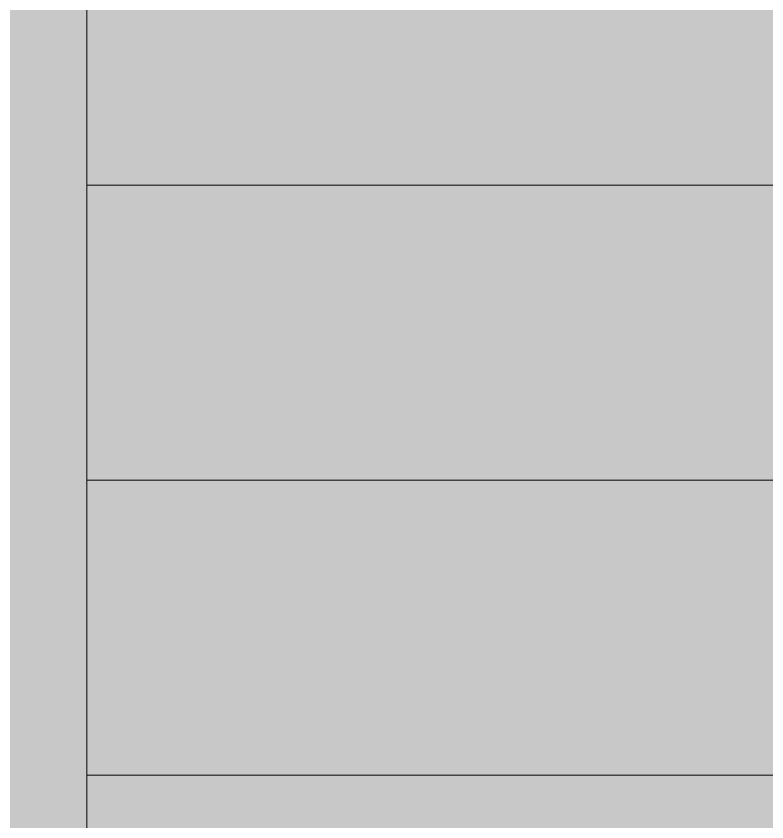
# Model space of a CAD drawing. Header units: millimetres. Extents: x -155050 to -36395, y -2753 to 7638.
# Drawn here: x -72600 to -71964, y -290 to 393 of the extents above; entities that cross this region are included whole.
import ezdxf

# ---------------------------------------------------------------- set-up
doc = ezdxf.new("R2010")
doc.units = ezdxf.units.MM
doc.layers.add('A-DOOR', color=7, linetype='Continuous', lineweight=9)
doc.layers.add('A-WALL', color=7, linetype='Continuous', lineweight=9)
doc.layers.add('A-DOOR-5', color=7, linetype='Continuous', lineweight=9, true_color=0xf7f7ef)
doc.layers.add('A-WALL-1', color=7, linetype='Continuous', lineweight=9, true_color=0xd7d5cb)

# ---------------------------------------------------------------- blocks, each defined once
blk = doc.blocks.new('M_Vrata_ výsuvná_ sekční - 3000X4000 MM-444875-Řez 4')
at = {"layer": 'A-DOOR-5'}
blk.add_hatch(color=256, dxfattribs=at).paths.add_polyline_path([(-186058.4, -750), (-184133.19, -750), (-184133.19, -738), (-183995.69, -738), (-183995.69, 2750), (-187995.69, 2750), (-187995.69, -738), (-187843.19, -738), (-187843.19, -750), (-187463.92, -750)])
at = {"layer": 'A-DOOR'}
for p, q in [((-183995.69, 250), (-187995.69, 250)), ((-183995.69, 0), (-187995.69, 0)), ((-183995.69, -250), (-187995.69, -250))]:
    blk.add_line(p, q, dxfattribs=at)

msp = doc.modelspace()

# ---------------------------------------------------------------- hatches: boundary and pattern name
at = {"layer": 'A-WALL-1'}
h = msp.add_hatch(color=256, dxfattribs=at)
h.paths.add_polyline_path([(-72710.68, -450), (-72539.7, -450), (-72539.7, 550), (-77523.21, 550), (-77523.21, -450), (-73413.44, -450)])
h.paths.add_polyline_path([(-84481.86, -450), (-81523.21, -450), (-81523.21, 550), (-84502.2, 550), (-84502.2, -450)])
h.paths.add_polyline_path([(-65595.27, -450), (-65559.7, -450), (-65559.7, 550), (-68539.7, 550), (-68539.7, -450), (-65639.19, -450)])

# ---------------------------------------------------------------- linework, layer by layer
at = {"layer": 'A-WALL'}
msp.add_line((-72539.7, -450), (-72539.7, 2750), dxfattribs=at)

# ---------------------------------------------------------------- block references
at = {"layer": 'A-DOOR'}
msp.add_blockref('M_Vrata_ výsuvná_ sekční - 3000X4000 MM-444875-Řez 4', (115455.99, 0), dxfattribs=at)

doc.saveas('drawing.dxf')
